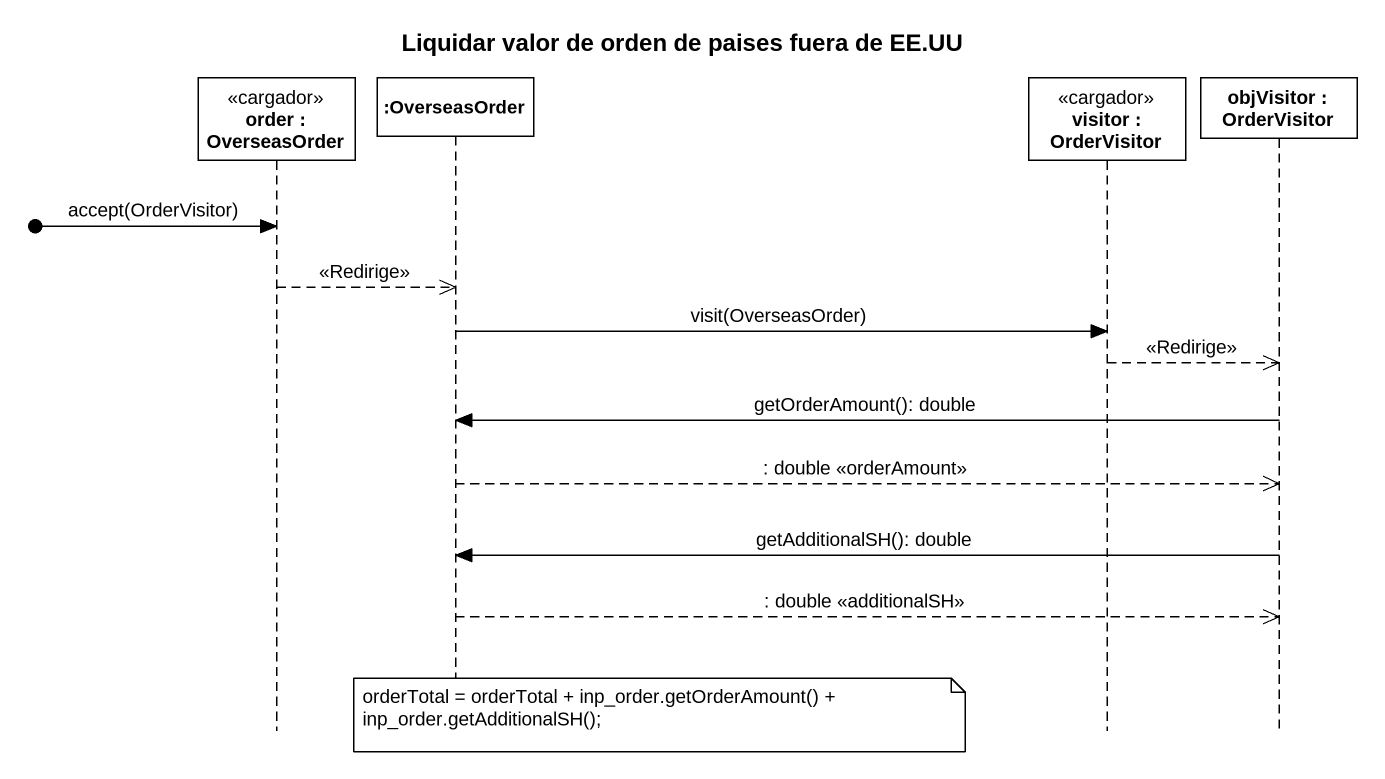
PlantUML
@startuml
title Liquidar valor de orden de paises fuera de EE.UU
hide footbox
participant "order : OverseasOrder" as order <<cargador>>
participant ":OverseasOrder" as OverseasOrder
participant "visitor : OrderVisitor" as visitor <<cargador>>
participant "objVisitor : OrderVisitor" as objVisitor

[o-> order : accept(OrderVisitor)
order -->> OverseasOrder : <<Redirige>>
OverseasOrder -> visitor : visit(OverseasOrder)
visitor -->> objVisitor : <<Redirige>>
objVisitor -> OverseasOrder : getOrderAmount(): double
OverseasOrder -->> objVisitor : : double <<orderAmount>>
objVisitor -> OverseasOrder : getAdditionalSH(): double
OverseasOrder -->> objVisitor : : double <<additionalSH>>
note over OverseasOrder : orderTotal = orderTotal + inp_order.getOrderAmount() + inp_order.getAdditionalSH();
@enduml
